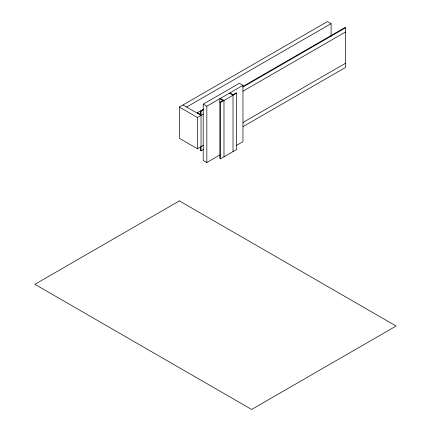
<?xml version="1.0" encoding="UTF-8"?>
<svg xmlns="http://www.w3.org/2000/svg" width="431" height="431" viewBox="0 0 431 431"><rect width="100%" height="100%" fill="white"/><g stroke="black" fill="none" stroke-linecap="round" stroke-linejoin="round"><path stroke-width="0.65" d="M203.384 145.333L197.441 148.765L179.377 138.335L179.377 107.055L327.479 21.55L331.089 23.635L331.089 36.279M186.601 107.055L331.089 23.635M219.837 155.02L206.832 162.53L203.216 160.445L203.216 104.135L239.34 83.28L242.955 85.365L242.955 141.675L236.166 145.592M203.216 104.135L206.832 106.22L242.955 85.365M197.441 113.31L197.441 112.685L203.847 108.984M242.885 86.448L344.999 27.492L345.538 27.805L345.538 67.43L242.998 126.633M197.441 112.685L200.512 114.457L200.512 110.912L201.051 111.225L203.384 109.878M242.998 87.008L345.538 27.805M220.376 102.573L236.63 93.188L236.63 149.492L220.376 158.877L219.837 158.565L219.837 98.71L222.902 100.488L219.837 102.26L220.376 102.573L220.376 158.877M179.377 107.055L197.441 117.48L203.384 114.053M242.998 91.178L345.538 31.975M242.998 122.463L345.538 63.26M200.512 146.993L200.512 150.538L201.051 150.85L203.384 149.503M236.63 93.188L236.091 92.875L233.02 94.648L229.949 92.875M229.405 93.188L233.02 95.273L233.02 151.583M220.376 98.397L223.991 100.488L223.991 156.792M182.992 104.97L201.051 115.395M206.832 106.22L206.832 162.53M201.051 111.225L201.051 150.85M197.441 117.48L197.441 148.765M179.377 200.9L34.889 284.32L251.623 409.45L396.111 326.03L179.377 200.9"/></g></svg>
